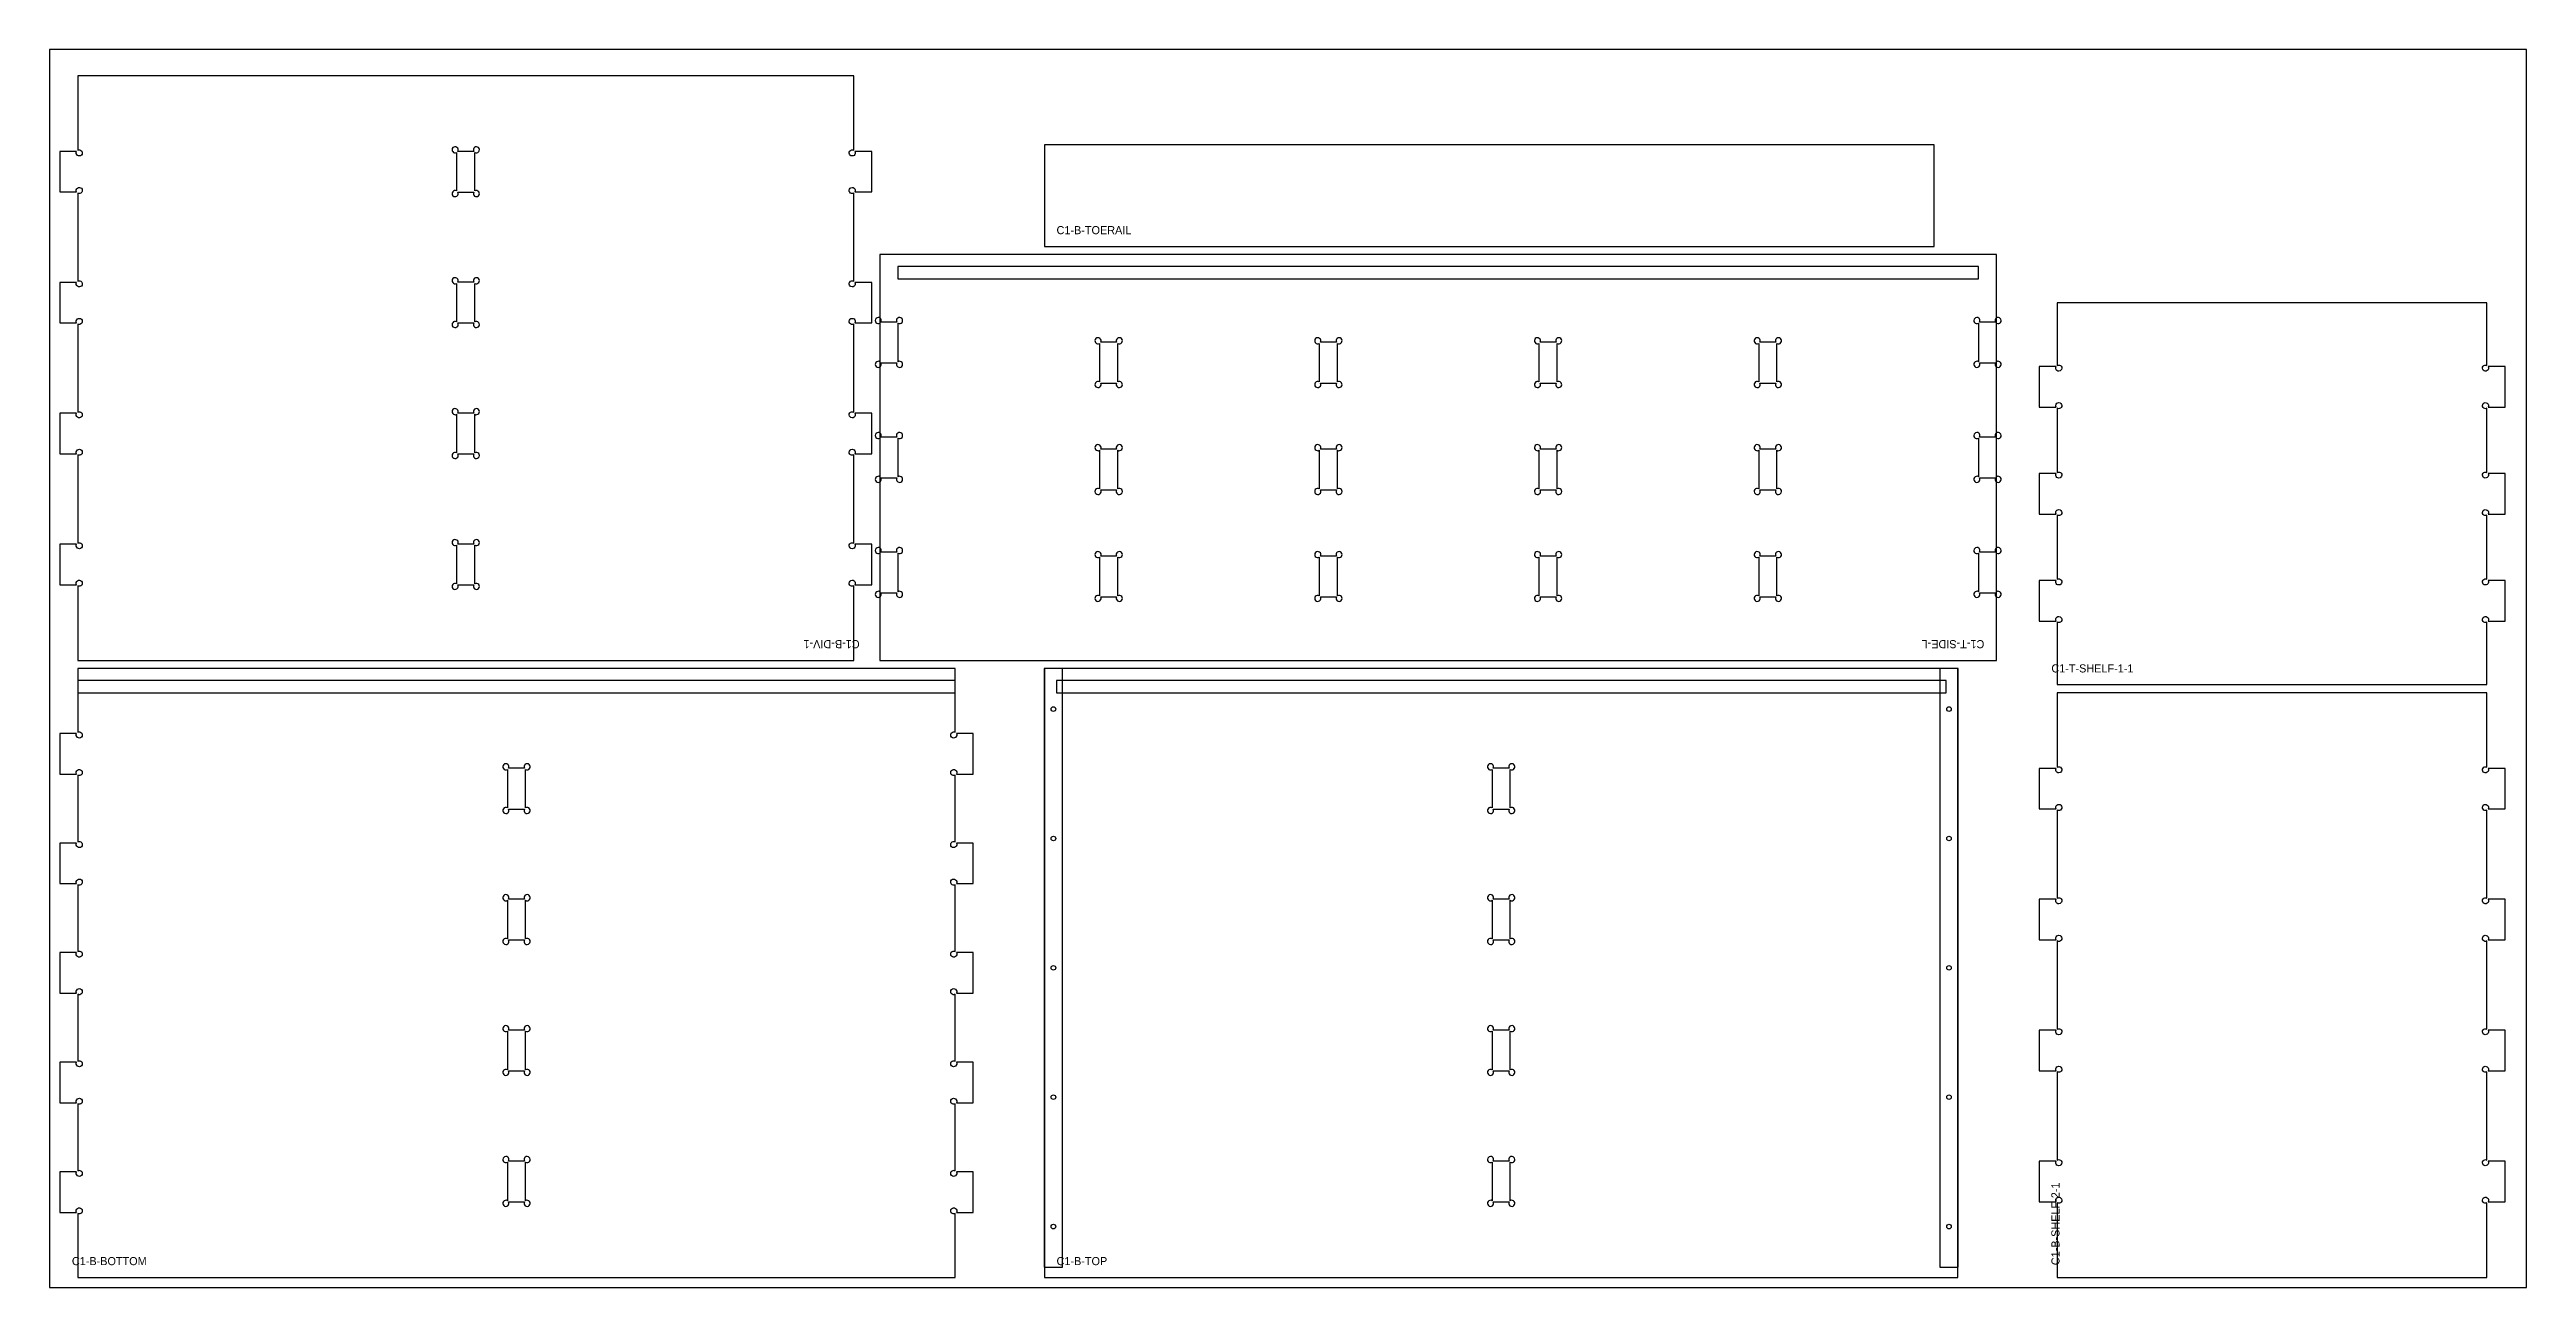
# Model space of a CAD drawing. Header units: millimetres. Extents: x 0 to 2440, y 0 to 1220.
import ezdxf

# ---------------------------------------------------------------- set-up
doc = ezdxf.new("R2010")
doc.units = ezdxf.units.MM
for name, color, linetype in [('DRILL_4.5_THRU', 5, 'CONTINUOUS'), ('LABEL', 8, 'CONTINUOUS'), ('OUTLINE', 7, 'CONTINUOUS'), ('POCKET_D4', 3, 'CONTINUOUS'), ('POCKET_D6', 3, 'CONTINUOUS'), ('SHEET', 8, 'CONTINUOUS'), ('THROUGH', 1, 'CONTINUOUS')]:
    doc.layers.add(name, color=color, linetype=linetype)

msp = doc.modelspace()

# ---------------------------------------------------------------- linework, layer by layer
at = {"layer": 'DRILL_4.5_THRU'}
for centre in [(988.9, 570), (1871.1, 570), (988.9, 442.5), (1871.1, 442.5), (988.9, 315), (1871.1, 315), (988.9, 187.5), (1871.1, 187.5), (988.9, 60), (1871.1, 60)]:
    msp.add_circle(centre, 2.25, dxfattribs=at)
at = {"layer": 'OUTLINE'}
for points in [[(792.2, 618), (792.2, 691.414424, -7.595754), (793.298076, 692.5125), (810, 692.5125), (810, 732.5125), (793.298076, 732.5125, -7.595754), (792.2, 733.610576), (792.2, 820.439424, -7.595754), (793.298076, 821.5375), (810, 821.5375), (810, 861.5375), (793.298076, 861.5375, -7.595754), (792.2, 862.635576), (792.2, 949.464424, -7.595754), (793.298076, 950.5625), (810, 950.5625), (810, 990.5625), (793.298076, 990.5625, -7.595754), (792.2, 991.660576), (792.2, 1078.489424, -7.595754), (793.298076, 1079.5875), (810, 1079.5875), (810, 1119.5875), (793.298076, 1119.5875, -7.595754), (792.2, 1120.685576), (792.2, 1194.1), (27.8, 1194.1), (27.8, 1120.685576, -7.595754), (26.701924, 1119.5875), (10, 1119.5875), (10, 1079.5875), (26.701924, 1079.5875, -7.595754), (27.8, 1078.489424), (27.8, 991.660576, -7.595754), (26.701924, 990.5625), (10, 990.5625), (10, 950.5625), (26.701924, 950.5625, -7.595754), (27.8, 949.464424), (27.8, 862.635576, -7.595754), (26.701924, 861.5375), (10, 861.5375), (10, 821.5375), (26.701924, 821.5375, -7.595754), (27.8, 820.439424), (27.8, 733.610576, -7.595754), (26.701924, 732.5125), (10, 732.5125), (10, 692.5125), (26.701924, 692.5125, -7.595754), (27.8, 691.414424), (27.8, 618)], [(1977.8, 594.1), (2401.1, 594.1), (2401.1, 655.685257, -7.595754), (2402.198076, 656.783333), (2418.9, 656.783333), (2418.9, 696.783333), (2402.198076, 696.783333, -7.595754), (2401.1, 697.88141), (2401.1, 761.051924, -7.595754), (2402.198076, 762.15), (2418.9, 762.15), (2418.9, 802.15), (2402.198076, 802.15, -7.595754), (2401.1, 803.248076), (2401.1, 866.41859, -7.595754), (2402.198076, 867.516667), (2418.9, 867.516667), (2418.9, 907.516667), (2402.198076, 907.516667, -7.595754), (2401.1, 908.614743), (2401.1, 970.2), (1977.8, 970.2), (1977.8, 908.614743, -7.595754), (1976.701924, 907.516667), (1960, 907.516667), (1960, 867.516667), (1976.701924, 867.516667, -7.595754), (1977.8, 866.41859), (1977.8, 803.248076, -7.595754), (1976.701924, 802.15), (1960, 802.15), (1960, 762.15), (1976.701924, 762.15, -7.595754), (1977.8, 761.051924), (1977.8, 697.88141, -7.595754), (1976.701924, 696.783333), (1960, 696.783333), (1960, 656.783333), (1976.701924, 656.783333, -7.595754), (1977.8, 655.685257)], [(27.8, 10), (892.2, 10), (892.2, 72.901924, -7.595754), (893.298076, 74), (910, 74), (910, 114), (893.298076, 114, -7.595754), (892.2, 115.098076), (892.2, 180.901924, -7.595754), (893.298076, 182), (910, 182), (910, 222), (893.298076, 222, -7.595754), (892.2, 223.098076), (892.2, 288.901924, -7.595754), (893.298076, 290), (910, 290), (910, 330), (893.298076, 330, -7.595754), (892.2, 331.098076), (892.2, 396.901924, -7.595754), (893.298076, 398), (910, 398), (910, 438), (893.298076, 438, -7.595754), (892.2, 439.098076), (892.2, 504.901924, -7.595754), (893.298076, 506), (910, 506), (910, 546), (893.298076, 546, -7.595754), (892.2, 547.098076), (892.2, 610), (27.8, 610), (27.8, 547.098076, -7.595754), (26.701924, 546), (10, 546), (10, 506), (26.701924, 506, -7.595754), (27.8, 504.901924), (27.8, 439.098076, -7.595754), (26.701924, 438), (10, 438), (10, 398), (26.701924, 398, -7.595754), (27.8, 396.901924), (27.8, 331.098076, -7.595754), (26.701924, 330), (10, 330), (10, 290), (26.701924, 290, -7.595754), (27.8, 288.901924), (27.8, 223.098076, -7.595754), (26.701924, 222), (10, 222), (10, 182), (26.701924, 182, -7.595754), (27.8, 180.901924), (27.8, 115.098076, -7.595754), (26.701924, 114), (10, 114), (10, 74), (26.701924, 74, -7.595754), (27.8, 72.901924)], [(1977.8, 10), (2401.1, 10), (2401.1, 83.414424, -7.595754), (2402.198076, 84.5125), (2418.9, 84.5125), (2418.9, 124.5125), (2402.198076, 124.5125, -7.595754), (2401.1, 125.610576), (2401.1, 212.439424, -7.595754), (2402.198076, 213.5375), (2418.9, 213.5375), (2418.9, 253.5375), (2402.198076, 253.5375, -7.595754), (2401.1, 254.635576), (2401.1, 341.464424, -7.595754), (2402.198076, 342.5625), (2418.9, 342.5625), (2418.9, 382.5625), (2402.198076, 382.5625, -7.595754), (2401.1, 383.660576), (2401.1, 470.489424, -7.595754), (2402.198076, 471.5875), (2418.9, 471.5875), (2418.9, 511.5875), (2402.198076, 511.5875, -7.595754), (2401.1, 512.685576), (2401.1, 586.1), (1977.8, 586.1), (1977.8, 512.685576, -7.595754), (1976.701924, 511.5875), (1960, 511.5875), (1960, 471.5875), (1976.701924, 471.5875, -7.595754), (1977.8, 470.489424), (1977.8, 383.660576, -7.595754), (1976.701924, 382.5625), (1960, 382.5625), (1960, 342.5625), (1976.701924, 342.5625, -7.595754), (1977.8, 341.464424), (1977.8, 254.635576, -7.595754), (1976.701924, 253.5375), (1960, 253.5375), (1960, 213.5375), (1976.701924, 213.5375, -7.595754), (1977.8, 212.439424), (1977.8, 125.610576, -7.595754), (1976.701924, 124.5125), (1960, 124.5125), (1960, 84.5125), (1976.701924, 84.5125, -7.595754), (1977.8, 83.414424)]]:
    msp.add_lwpolyline(points, format="xyb", close=True, dxfattribs=at)
for points in [[(980, 1026), (1856.4, 1026), (1856.4, 1126), (980, 1126)], [(1918, 618), (1918, 1018), (818, 1018), (818, 618)], [(980, 10), (1880, 10), (1880, 610), (980, 610)]]:
    msp.add_lwpolyline(points, close=True, dxfattribs=at)
at = {"layer": 'POCKET_D4'}
for points in [[(979.925, 20), (997.875, 20), (997.875, 610), (979.925, 610)], [(1862.125, 20), (1880.075, 20), (1880.075, 610), (1862.125, 610)]]:
    msp.add_lwpolyline(points, close=True, dxfattribs=at)
at = {"layer": 'POCKET_D6'}
for points in [[(1900.2, 994.025), (1900.2, 1006.075), (835.8, 1006.075), (835.8, 994.025)], [(27.8, 586.025), (892.2, 586.025), (892.2, 598.075), (27.8, 598.075)], [(991.8, 586.025), (1868.2, 586.025), (1868.2, 598.075), (991.8, 598.075)]]:
    msp.add_lwpolyline(points, close=True, dxfattribs=at)
at = {"layer": 'SHEET'}
msp.add_lwpolyline([(0, 0), (2440, 0), (2440, 1220), (0, 1220)], close=True, dxfattribs=at)
at = {"layer": 'THROUGH'}
for points in [[(417.876924, 1079.5125, 7.595754), (418.975, 1080.610576), (418.975, 1118.564424, 7.595754), (417.876924, 1119.6625), (402.123076, 1119.6625, 7.595754), (401.025, 1118.564424), (401.025, 1080.610576, 7.595754), (402.123076, 1079.5125)], [(417.876924, 950.4875, 7.595754), (418.975, 951.585576), (418.975, 989.539424, 7.595754), (417.876924, 990.6375), (402.123076, 990.6375, 7.595754), (401.025, 989.539424), (401.025, 951.585576, 7.595754), (402.123076, 950.4875)], [(834.776924, 911.258333, 7.595754), (835.875, 912.35641), (835.875, 950.310257, 7.595754), (834.776924, 951.408333), (819.023076, 951.408333, 7.595754), (817.925, 950.310257), (817.925, 912.35641, 7.595754), (819.023076, 911.258333)], [(1916.976924, 911.258333, 7.595754), (1918.075, 912.35641), (1918.075, 950.310257, 7.595754), (1916.976924, 951.408333), (1901.223076, 951.408333, 7.595754), (1900.125, 950.310257), (1900.125, 912.35641, 7.595754), (1901.223076, 911.258333)], [(1051.216924, 891.341667, 7.595754), (1052.315, 892.439743), (1052.315, 930.39359, 7.595754), (1051.216924, 931.491667), (1035.463076, 931.491667, 7.595754), (1034.365, 930.39359), (1034.365, 892.439743, 7.595754), (1035.463076, 891.341667)], [(1267.656924, 891.341667, 7.595754), (1268.755, 892.439743), (1268.755, 930.39359, 7.595754), (1267.656924, 931.491667), (1251.903076, 931.491667, 7.595754), (1250.805, 930.39359), (1250.805, 892.439743, 7.595754), (1251.903076, 891.341667)], [(1484.096924, 891.341667, 7.595754), (1485.195, 892.439743), (1485.195, 930.39359, 7.595754), (1484.096924, 931.491667), (1468.343076, 931.491667, 7.595754), (1467.245, 930.39359), (1467.245, 892.439743, 7.595754), (1468.343076, 891.341667)], [(1700.536924, 891.341667, 7.595754), (1701.635, 892.439743), (1701.635, 930.39359, 7.595754), (1700.536924, 931.491667), (1684.783076, 931.491667, 7.595754), (1683.685, 930.39359), (1683.685, 892.439743, 7.595754), (1684.783076, 891.341667)], [(417.876924, 821.4625, 7.595754), (418.975, 822.560576), (418.975, 860.514424, 7.595754), (417.876924, 861.6125), (402.123076, 861.6125, 7.595754), (401.025, 860.514424), (401.025, 822.560576, 7.595754), (402.123076, 821.4625)], [(834.776924, 797.925, 7.595754), (835.875, 799.023076), (835.875, 836.976924, 7.595754), (834.776924, 838.075), (819.023076, 838.075, 7.595754), (817.925, 836.976924), (817.925, 799.023076, 7.595754), (819.023076, 797.925)], [(1051.216924, 785.975, 7.595754), (1052.315, 787.073076), (1052.315, 825.026924, 7.595754), (1051.216924, 826.125), (1035.463076, 826.125, 7.595754), (1034.365, 825.026924), (1034.365, 787.073076, 7.595754), (1035.463076, 785.975)], [(1267.656924, 785.975, 7.595754), (1268.755, 787.073076), (1268.755, 825.026924, 7.595754), (1267.656924, 826.125), (1251.903076, 826.125, 7.595754), (1250.805, 825.026924), (1250.805, 787.073076, 7.595754), (1251.903076, 785.975)], [(1484.096924, 785.975, 7.595754), (1485.195, 787.073076), (1485.195, 825.026924, 7.595754), (1484.096924, 826.125), (1468.343076, 826.125, 7.595754), (1467.245, 825.026924), (1467.245, 787.073076, 7.595754), (1468.343076, 785.975)], [(1700.536924, 785.975, 7.595754), (1701.635, 787.073076), (1701.635, 825.026924, 7.595754), (1700.536924, 826.125), (1684.783076, 826.125, 7.595754), (1683.685, 825.026924), (1683.685, 787.073076, 7.595754), (1684.783076, 785.975)], [(1916.976924, 797.925, 7.595754), (1918.075, 799.023076), (1918.075, 836.976924, 7.595754), (1916.976924, 838.075), (1901.223076, 838.075, 7.595754), (1900.125, 836.976924), (1900.125, 799.023076, 7.595754), (1901.223076, 797.925)], [(417.876924, 692.4375, 7.595754), (418.975, 693.535576), (418.975, 731.489424, 7.595754), (417.876924, 732.5875), (402.123076, 732.5875, 7.595754), (401.025, 731.489424), (401.025, 693.535576, 7.595754), (402.123076, 692.4375)], [(834.776924, 684.591667, 7.595754), (835.875, 685.689743), (835.875, 723.64359, 7.595754), (834.776924, 724.741667), (819.023076, 724.741667, 7.595754), (817.925, 723.64359), (817.925, 685.689743, 7.595754), (819.023076, 684.591667)], [(1051.216924, 680.608333, 7.595754), (1052.315, 681.70641), (1052.315, 719.660257, 7.595754), (1051.216924, 720.758333), (1035.463076, 720.758333, 7.595754), (1034.365, 719.660257), (1034.365, 681.70641, 7.595754), (1035.463076, 680.608333)], [(1267.656924, 680.608333, 7.595754), (1268.755, 681.70641), (1268.755, 719.660257, 7.595754), (1267.656924, 720.758333), (1251.903076, 720.758333, 7.595754), (1250.805, 719.660257), (1250.805, 681.70641, 7.595754), (1251.903076, 680.608333)], [(1484.096924, 680.608333, 7.595754), (1485.195, 681.70641), (1485.195, 719.660257, 7.595754), (1484.096924, 720.758333), (1468.343076, 720.758333, 7.595754), (1467.245, 719.660257), (1467.245, 681.70641, 7.595754), (1468.343076, 680.608333)], [(1700.536924, 680.608333, 7.595754), (1701.635, 681.70641), (1701.635, 719.660257, 7.595754), (1700.536924, 720.758333), (1684.783076, 720.758333, 7.595754), (1683.685, 719.660257), (1683.685, 681.70641, 7.595754), (1684.783076, 680.608333)], [(1916.976924, 684.591667, 7.595754), (1918.075, 685.689743), (1918.075, 723.64359, 7.595754), (1916.976924, 724.741667), (1901.223076, 724.741667, 7.595754), (1900.125, 723.64359), (1900.125, 685.689743, 7.595754), (1901.223076, 684.591667)], [(451.025, 472.610576, 7.595754), (452.123076, 471.5125), (467.876924, 471.5125, 7.595754), (468.975, 472.610576), (468.975, 510.564424, 7.595754), (467.876924, 511.6625), (452.123076, 511.6625, 7.595754), (451.025, 510.564424)], [(1421.025, 472.610576, 7.595754), (1422.123076, 471.5125), (1437.876924, 471.5125, 7.595754), (1438.975, 472.610576), (1438.975, 510.564424, 7.595754), (1437.876924, 511.6625), (1422.123076, 511.6625, 7.595754), (1421.025, 510.564424)], [(451.025, 343.585576, 7.595754), (452.123076, 342.4875), (467.876924, 342.4875, 7.595754), (468.975, 343.585576), (468.975, 381.539424, 7.595754), (467.876924, 382.6375), (452.123076, 382.6375, 7.595754), (451.025, 381.539424)], [(1421.025, 343.585576, 7.595754), (1422.123076, 342.4875), (1437.876924, 342.4875, 7.595754), (1438.975, 343.585576), (1438.975, 381.539424, 7.595754), (1437.876924, 382.6375), (1422.123076, 382.6375, 7.595754), (1421.025, 381.539424)], [(451.025, 214.560576, 7.595754), (452.123076, 213.4625), (467.876924, 213.4625, 7.595754), (468.975, 214.560576), (468.975, 252.514424, 7.595754), (467.876924, 253.6125), (452.123076, 253.6125, 7.595754), (451.025, 252.514424)], [(1421.025, 214.560576, 7.595754), (1422.123076, 213.4625), (1437.876924, 213.4625, 7.595754), (1438.975, 214.560576), (1438.975, 252.514424, 7.595754), (1437.876924, 253.6125), (1422.123076, 253.6125, 7.595754), (1421.025, 252.514424)], [(451.025, 85.535576, 7.595754), (452.123076, 84.4375), (467.876924, 84.4375, 7.595754), (468.975, 85.535576), (468.975, 123.489424, 7.595754), (467.876924, 124.5875), (452.123076, 124.5875, 7.595754), (451.025, 123.489424)], [(1421.025, 85.535576, 7.595754), (1422.123076, 84.4375), (1437.876924, 84.4375, 7.595754), (1438.975, 85.535576), (1438.975, 123.489424, 7.595754), (1437.876924, 124.5875), (1422.123076, 124.5875, 7.595754), (1421.025, 123.489424)]]:
    msp.add_lwpolyline(points, format="xyb", close=True, dxfattribs=at)

# ---------------------------------------------------------------- texts
at = {"layer": 'LABEL'}
for s, p in [('C1-B-TOERAIL', (992, 1038)), ('C1-T-SHELF-1-1', (1972, 606.1)), ('C1-B-BOTTOM', (22, 22)), ('C1-B-TOP', (992, 22))]:
    msp.add_text(s, height=8, dxfattribs=at).set_placement(p)
for s, rotation, p in [('C1-B-DIV-1', 180, (798, 638)), ('C1-T-SIDE-L', 180, (1906, 638)), ('C1-B-SHELF-2-1', 90, (1980, 22))]:
    msp.add_text(s, height=8, rotation=rotation, dxfattribs=at).set_placement(p)

doc.saveas('drawing.dxf')
